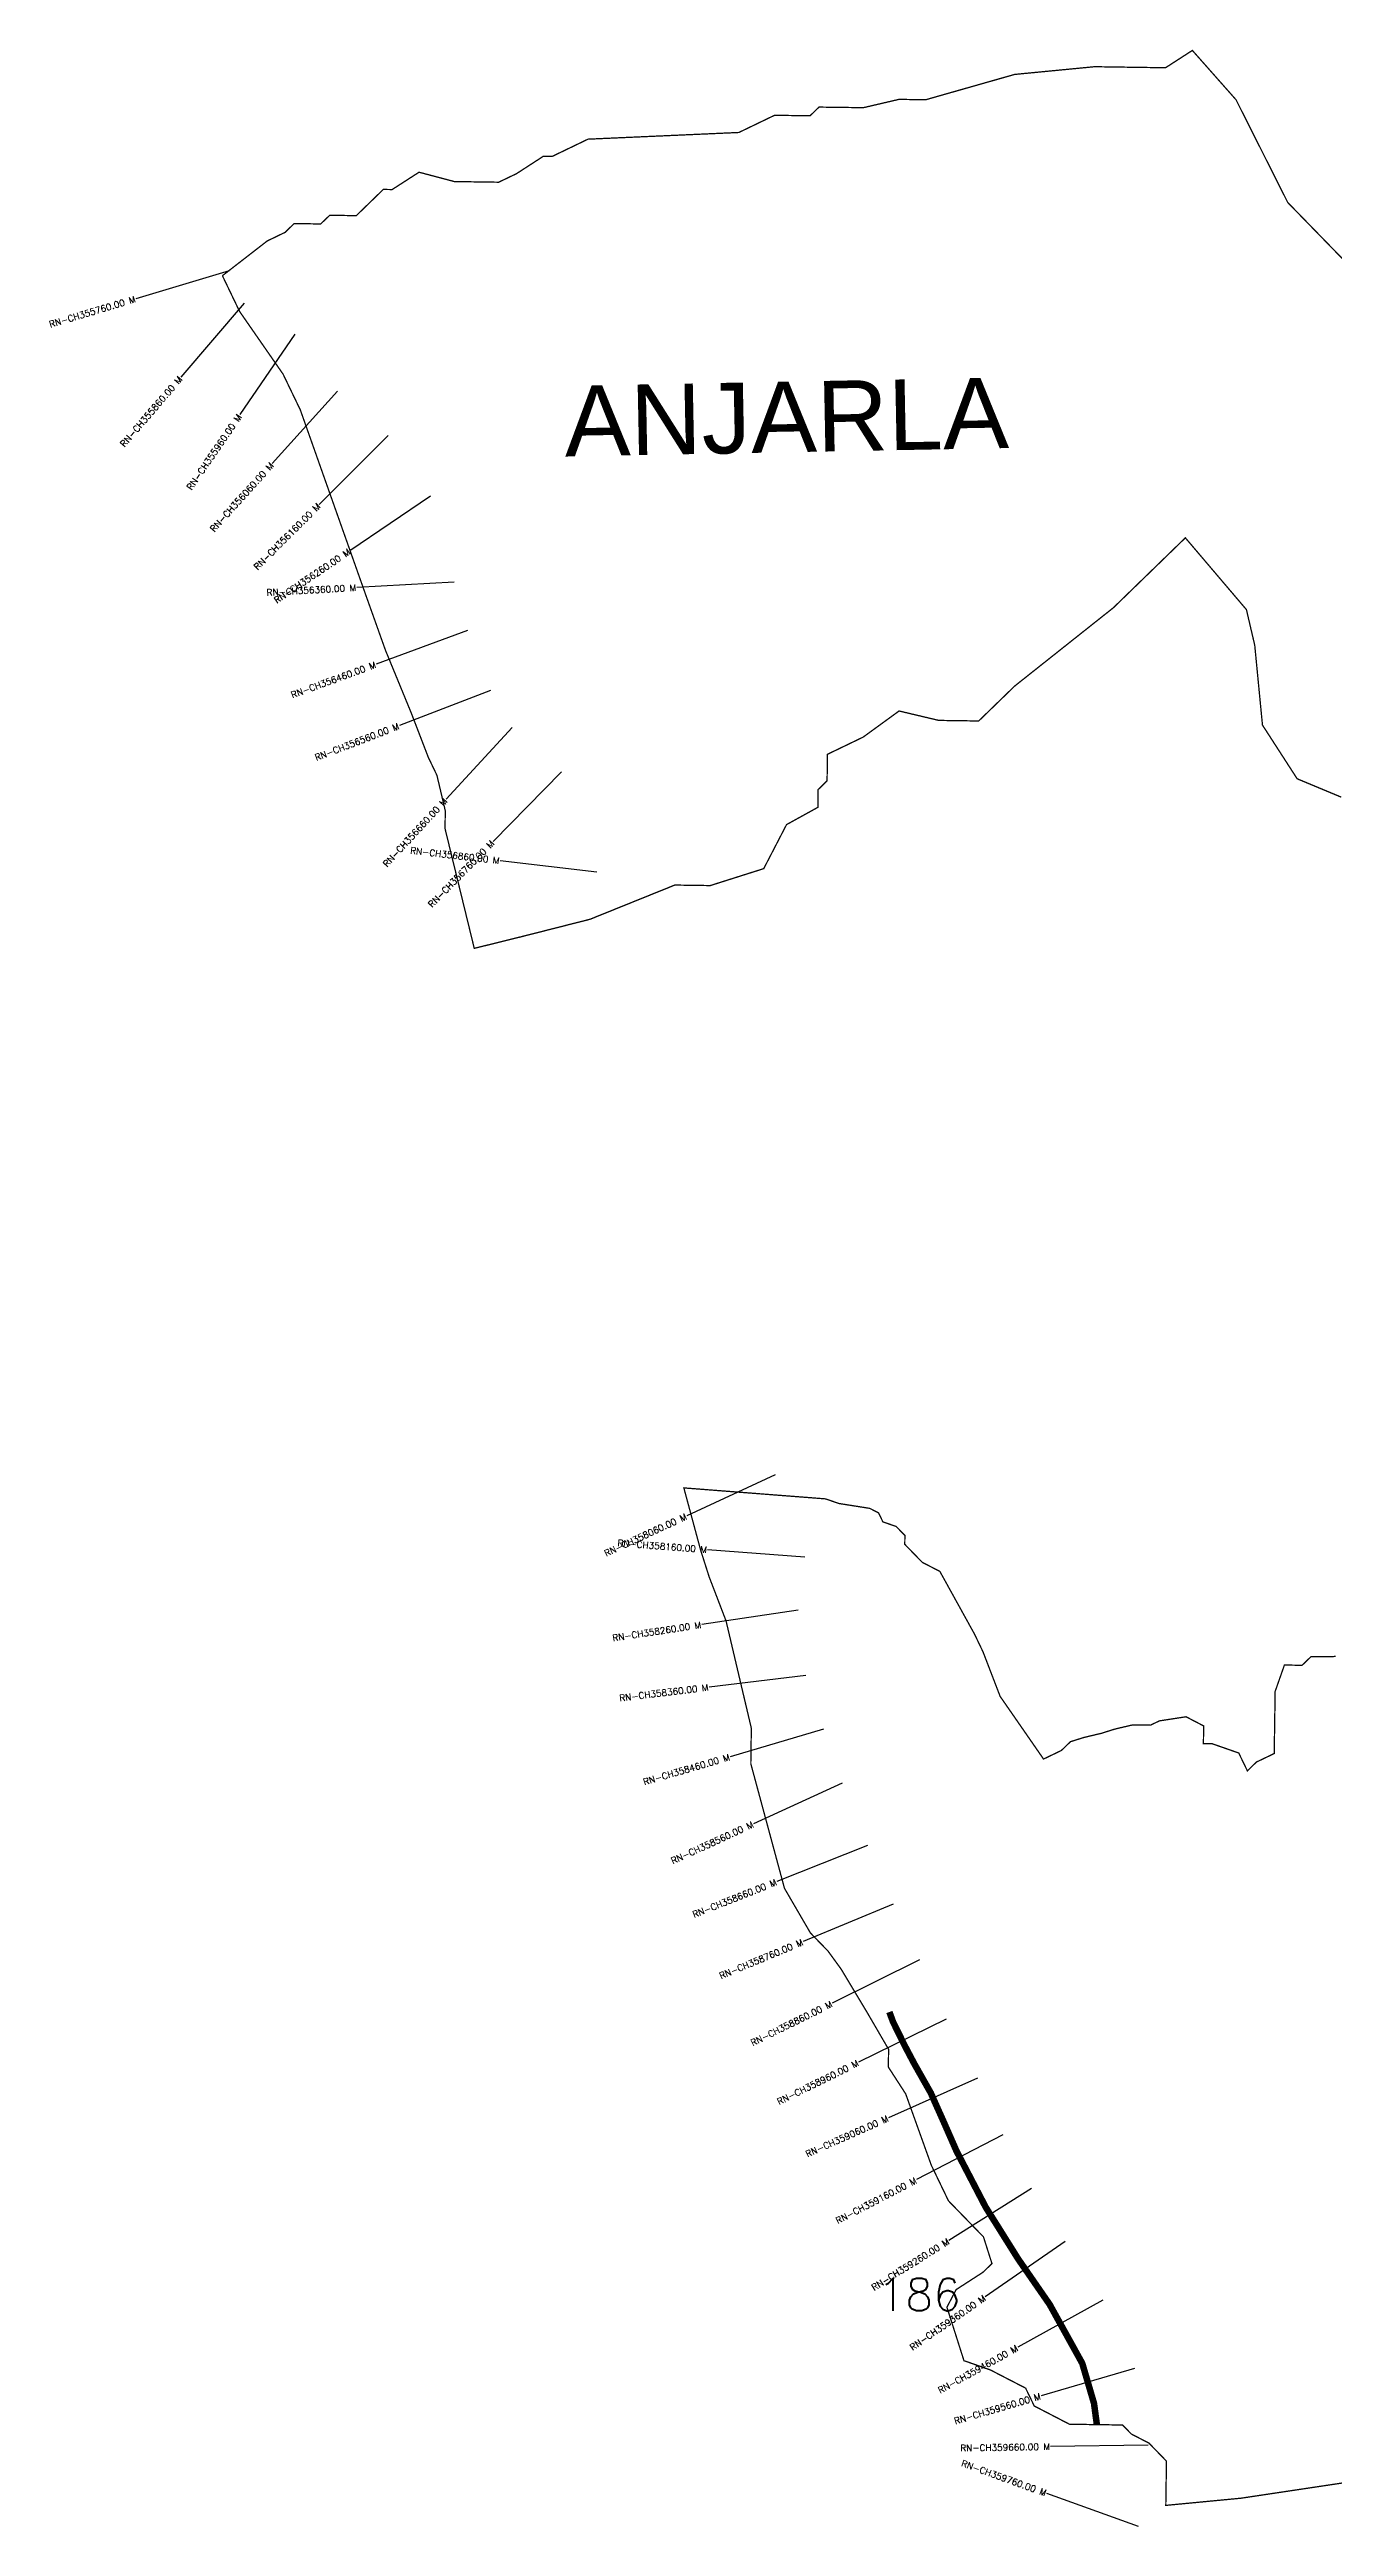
# Model space of a CAD drawing. Header units: metres. Extents: x 254129 to 299963, y 1973748 to 2228052.
# Drawn here: x 296007 to 297985, y 1973748 to 1977563 of the extents above; entities that cross this region are included whole.
import ezdxf
from ezdxf.enums import TextEntityAlignment as Align

# ---------------------------------------------------------------- set-up
doc = ezdxf.new("R2010")
doc.units = ezdxf.units.M
doc.header["$MEASUREMENT"] = 0
for name, color, linetype in [('ARTIFICIALLY PROTECTED', 4, 'Continuous'), ('CS', 134, 'Continuous'), ('CSMark', 6, 'Continuous'), ('VILLAGE NAME', 250, 'Continuous')]:
    doc.layers.add(name, color=color, linetype=linetype)
doc.styles.get("Standard").update_dxf_attribs({"font": 'simplex.shx'})

msp = doc.modelspace()

# ---------------------------------------------------------------- linework, layer by layer
at = {"color": 6, "const_width": 2, "flags": 128}
for points in [[(296273.4, 1977215), (296342.4, 1977268.5), (296369.9, 1977281.8), (296383.8, 1977295.3), (296424.7, 1977294.7), (296438.6, 1977308.1), (296479.5, 1977307.5), (296521.1, 1977347.9), (296534.7, 1977347.7), (296576.1, 1977374.4), (296630.4, 1977360), (296698.7, 1977359), (296726.2, 1977372.2), (296767.5, 1977399), (296781.2, 1977398.8), (296836.2, 1977425.3), (297068.4, 1977435.6), (297123.4, 1977462.1), (297178, 1977461.3), (297191.8, 1977474.7), (297260.1, 1977473.8), (297314.9, 1977486.6), (297355.9, 1977486), (297492.9, 1977525), (297616, 1977536.9), (297725.2, 1977535.3), (297766.5, 1977562), (297833.7, 1977486), (297913.3, 1977327.8), (298021, 1977217)], [(297995.7, 1976411.9), (297927.8, 1976440.2), (297874.4, 1976522.9), (297862.5, 1976645.9), (297849.7, 1976700.7), (297755.7, 1976811.3), (297644.9, 1976703.6), (297493, 1976583), (297437.6, 1976529.2), (297376.2, 1976530.1), (297315, 1976544.6), (297259.8, 1976504.4), (297204.8, 1976477.9), (297204.2, 1976437), (297190.4, 1976423.5), (297190, 1976396.2), (297141.8, 1976369.6), (297106.7, 1976301.8), (297024.4, 1976275.7), (296969.8, 1976276.5), (296839.3, 1976223.8), (296733.8, 1976197), (296661.1, 1976179), (296616.1, 1976363.5), (296616.5, 1976390.9), (296603.6, 1976445.6), (296590.4, 1976473.1), (296564, 1976541.8), (296524.5, 1976637.9), (296492.9, 1976726.6), (296442.9, 1976868), (296402.1, 1976983.5), (296393.3, 1977008.4), (296366.8, 1977063.4), (296299.9, 1977159.9), (296273.4, 1977215)], [(298012.9, 1973817.7), (297841.6, 1973792), (297725.6, 1973780.9), (297726.6, 1973849.1), (297699.7, 1973876.8), (297672.6, 1973890.8), (297659.1, 1973904.7), (297577.3, 1973905.9), (297523.1, 1973934), (297509.8, 1973961.5), (297455.6, 1973989.5), (297414.9, 1974003.8), (297388.7, 1974086.1), (297402.8, 1974113.2), (297444.1, 1974139.9), (297458, 1974153.3), (297444.9, 1974194.5), (297391.1, 1974249.9), (297364.6, 1974304.9), (297325.2, 1974414.7), (297298.5, 1974456), (297298.9, 1974483.3), (297267.1, 1974538), (297225.6, 1974607.2), (297205.5, 1974634.8), (297178.6, 1974662.5), (297138.6, 1974731.3), (297086.8, 1974923.2), (297087.6, 1974977.8), (297048.7, 1975143.1), (297035.9, 1975176.5), (297022.7, 1975210.9), (297009.6, 1975252), (296983.7, 1975348), (297201.9, 1975331.1), (297222.3, 1975324), (297269.9, 1975316.5), (297283.5, 1975309.5), (297290.1, 1975295.7), (297310.5, 1975288.6), (297324, 1975274.8), (297323.8, 1975261.1), (297350.7, 1975233.4), (297377.8, 1975219.4), (297431, 1975123.1), (297444.2, 1975095.6), (297470.6, 1975026.9), (297537.4, 1974930.4), (297564.9, 1974943.6), (297578.8, 1974957.1), (297599.4, 1974963.6), (297626.7, 1974970.1), (297647.3, 1974976.6), (297674.7, 1974983), (297702, 1974982.6), (297715.8, 1974989.2), (297756.8, 1974995.5), (297783.9, 1974981.4), (297783.5, 1974954.1), (297797.2, 1974953.9), (297837.9, 1974939.7), (297851.2, 1974912.2), (297865, 1974925.7), (297892.5, 1974938.9), (297893.9, 1975034.5), (297908.2, 1975075.2), (297935.4, 1975074.8), (297949.3, 1975088.3), (297976.6, 1975087.9), (297986.9, 1975088.5)]]:
    msp.add_lwpolyline(points, dxfattribs=at)
at = {"layer": 'ARTIFICIALLY PROTECTED', "const_width": 10, "flags": 128}
msp.add_lwpolyline([(297300.1, 1974540.8), (297305.8, 1974525.4), (297323.8, 1974488.8), (297338.2, 1974461.5), (297363.9, 1974416), (297384.7, 1974369.3), (297403.3, 1974326.9), (297448.4, 1974240.1), (297498.1, 1974160.8), (297546.8, 1974090.4), (297597, 1973999.7), (297615.1, 1973938), (297619.5, 1973905.2)], dxfattribs=at)
at = {"layer": 'CS'}
for p, q in [((296284, 1977222.6), (296140.3, 1977179.6)), ((296307.1, 1977172.8), (296209.5, 1977058.9)), ((296385.1, 1977124.9), (296300.3, 1977001.1)), ((296450.7, 1977037.4), (296350.2, 1976926)), ((296528.6, 1976968.9), (296422.6, 1976862.8)), ((296593.8, 1976875.5), (296469.5, 1976791.5)), ((296630, 1976743), (296480.3, 1976734.7)), ((296650.9, 1976668.4), (296510.1, 1976616.7)), ((296685.9, 1976575.9), (296545.9, 1976522.1)), ((296719.3, 1976519.1), (296617.6, 1976408.9)), ((296795.3, 1976450.7), (296690.1, 1976343.7)), ((296849.8, 1976296.5), (296700.8, 1976313.9)), ((297124.2, 1975368.2), (296988.1, 1975305)), ((297169.9, 1975241.3), (297020.3, 1975252.7)), ((297159.6, 1975159.8), (297011.3, 1975137.4)), ((297171.5, 1975059.1), (297022.6, 1975041)), ((297198.8, 1974976.2), (297054.9, 1974934)), ((297227.5, 1974893.4), (297091.1, 1974830.8)), ((297266.2, 1974797.2), (297126.9, 1974741.7)), ((297306, 1974706.9), (297167.4, 1974649.3)), ((297346.4, 1974620.9), (297212, 1974554.3)), ((297387.3, 1974529.6), (297252.8, 1974463.3)), ((297435.8, 1974438.9), (297298.8, 1974377.9)), ((297474.8, 1974351.8), (297341.7, 1974282.6)), ((297518.9, 1974268.8), (297391.8, 1974189.1)), ((297570.9, 1974187.4), (297447.5, 1974102.1)), ((297628.8, 1974097), (297497.6, 1974024.4)), ((297677.5, 1973991.8), (297533.6, 1973949.5)), ((297698.2, 1973873.8), (297548.3, 1973871.4)), ((297683.4, 1973748.4), (297542.3, 1973799.3))]:
    msp.add_line(p, q, dxfattribs=at)

# ---------------------------------------------------------------- texts
at = {"insert": (297281.6, 1974130.5), "char_height": 50, "attachment_point": 1}
msp.add_mtext_dynamic_manual_height_columns('186', width=84.374, gutter_width=1, heights=[74.2], dxfattribs=at)
at = {"layer": 'CSMark'}
for s, rotation, p in [('RN-CH355760.00 M', 16.673, (296139.3, 1977179.3)), ('RN-CH355860.00 M', 49.3741, (296208.8, 1977058.1)), ('RN-CH355960.00 M', 55.6143, (296299.8, 1977000.3)), ('RN-CH356060.00 M', 47.9587, (296349.6, 1976925.2)), ('RN-CH356160.00 M', 45.0181, (296421.8, 1976862.1)), ('RN-CH356260.00 M', 34.0274, (296468.7, 1976791)), ('RN-CH356360.00 M', 3.1823, (296479.3, 1976734.6)), ('RN-CH356460.00 M', 20.1561, (296509.1, 1976616.3)), ('RN-CH356560.00 M', 21.0274, (296545, 1976521.8)), ('RN-CH356660.00 M', 47.2785, (296616.9, 1976408.2)), ('RN-CH356860.00 M', 353.3414, (296699.8, 1976314)), ('RN-CH356760.00 M', 45.4996, (296689.4, 1976343)), ('RN-CH358060.00 M', 24.8947, (296987.2, 1975304.6)), ('RN-CH358160.00 M', 355.6466, (297019.3, 1975252.8)), ('RN-CH358260.00 M', 8.5887, (297010.3, 1975137.3)), ('RN-CH358360.00 M', 6.939, (297021.6, 1975040.9)), ('RN-CH358460.00 M', 16.3548, (297054, 1974933.7)), ('RN-CH358560.00 M', 24.6474, (297090.2, 1974830.4)), ('RN-CH358660.00 M', 21.7261, (297125.9, 1974741.3)), ('RN-CH358760.00 M', 22.5707, (297166.5, 1974648.9)), ('RN-CH358860.00 M', 26.3843, (297211.1, 1974553.8)), ('RN-CH358960.00 M', 26.2422, (297251.9, 1974462.9)), ('RN-CH359060.00 M', 23.9775, (297297.9, 1974377.5)), ('RN-CH359160.00 M', 27.466, (297340.9, 1974282.1)), ('RN-CH359260.00 M', 32.0999, (297390.9, 1974188.6)), ('RN-CH359360.00 M', 34.6721, (297446.7, 1974101.5)), ('RN-CH359460.00 M', 28.955, (297496.7, 1974023.9)), ('RN-CH359560.00 M', 16.3657, (297532.6, 1973949.3)), ('RN-CH359660.00 M', 0.9247, (297547.3, 1973871.4)), ('RN-CH359760.00 M', 340.1896, (297541.4, 1973799.6))]:
    msp.add_text(s, height=10, rotation=rotation, dxfattribs=at).set_placement(p, align=Align.MIDDLE_RIGHT)
at = {"layer": 'VILLAGE NAME', "insert": (296798.9, 1977045.2), "char_height": 108.748, "attachment_point": 1, "rotation": 1.1028}
msp.add_mtext_dynamic_manual_height_columns('{\\fArial|b0|i0|c0|p34;ANJARLA}', width=1571.314, gutter_width=543.7, heights=[0], dxfattribs=at)

doc.saveas('drawing.dxf')
